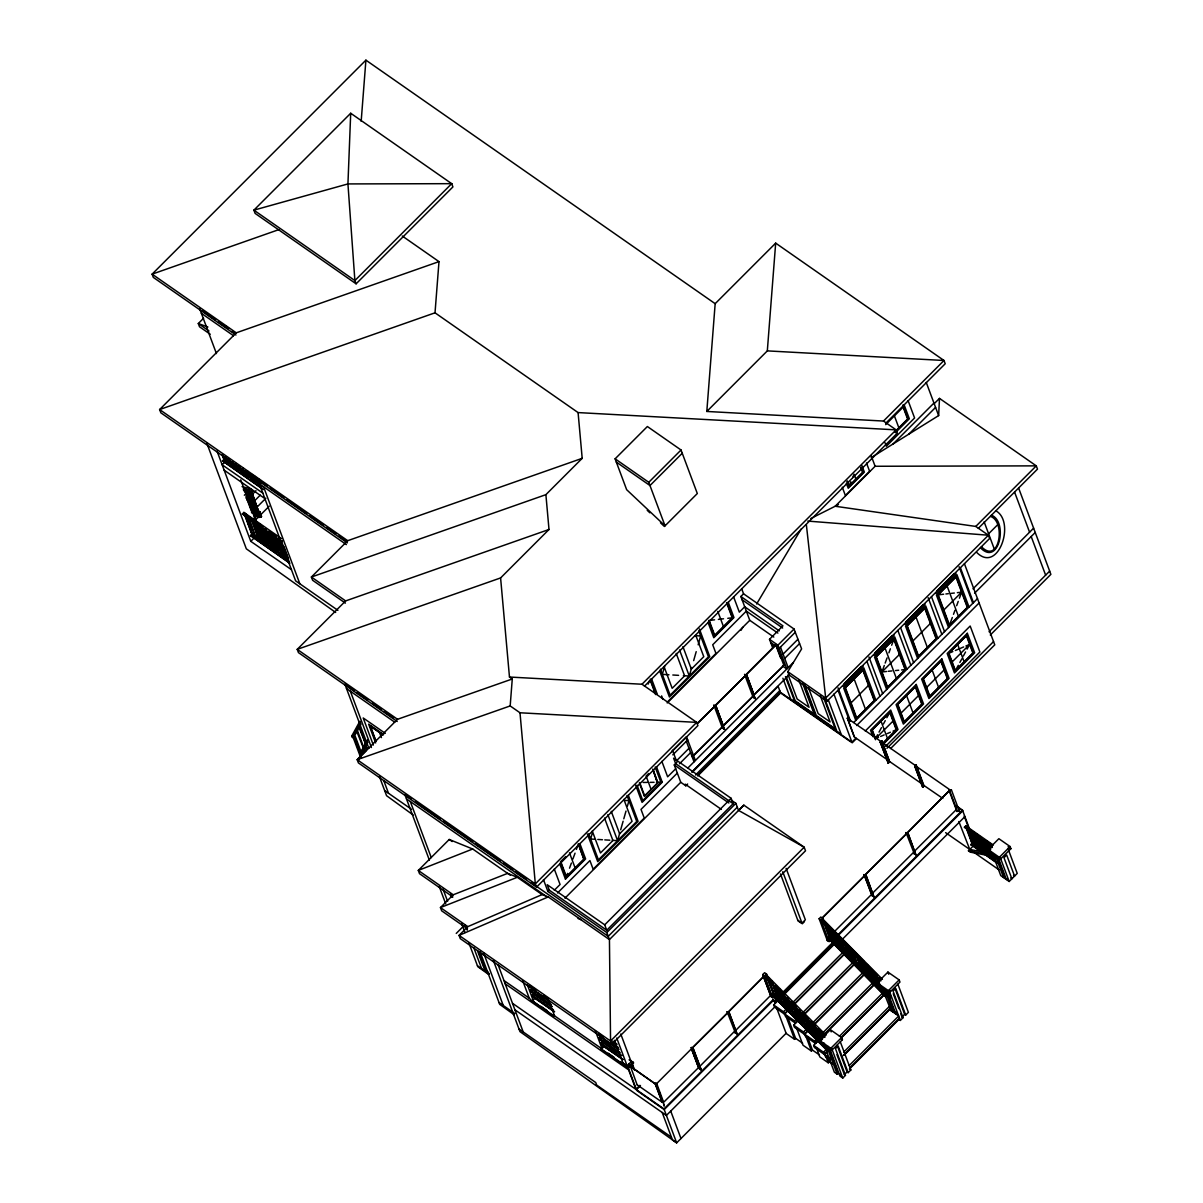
<?xml version="1.0" encoding="UTF-8"?>
<svg xmlns="http://www.w3.org/2000/svg" width="1203" height="1203" viewBox="0 0 1203 1203"><rect width="100%" height="100%" fill="white"/><g stroke="black" fill="none" stroke-linecap="round" stroke-linejoin="round"><path stroke-width="1.5" d="M350.705 113.247L347.938 183.924L354.885 280.57L356.103 283.818L452.914 186.916L451.696 183.668L350.705 113.247L253.893 210.149L255.111 213.397L356.103 283.818M871.198 457.606L938.641 415.591L939.498 398.388L1036.279 465.862L1037.497 469.11L978.31 528.358M361.171 121.353L365.907 60.15L715.168 303.682L706.808 411.456L883.498 421.05L896.115 429.862L897.333 433.11L644.507 686.161M578.087 412.584L582.192 458.328L545.891 494.659L549.004 529.485L500.598 577.936L509.471 677.033L641.981 684.236L896.115 429.862L578.087 412.584L435.02 312.81L438.99 261.622L402.268 236.014M512.267 678.988L397.531 719.289L357.186 759.679L358.404 762.913L536.538 887.137L697.89 725.62L696.687 722.371L519.997 712.777L510.177 705.935L512.267 678.988L509.471 677.033M706.808 411.456L767.319 350.885L775.679 243.126L943.994 360.494L945.212 363.742L886.025 422.99M592.252 833.378L590.643 839.017L594.447 839.243M664.823 665.59L662.342 674.357L668.943 674.763M612.252 840.341L617.59 840.671L619.846 832.732M620.688 829.769L623.124 821.213M623.801 818.807L626.011 811.048M627.425 806.085L628.958 800.657L625.304 800.431M683.379 675.65L689.289 676.011L691.725 667.454M693.665 660.627L696.206 651.65M698.161 644.778L700.657 635.996L695.184 635.635M576.432 849.393L577.756 845.378M648.191 684.071L649.319 680.943M886.536 671.469L881.949 671.936L884.295 665.485M885.182 663.064L887.047 657.936M888.897 652.868L890.37 648.808M891.664 645.229L893.694 639.665M569.515 868.175L571.41 863.047M572.854 859.107L575.049 853.168M949.513 625.139L967.287 607.35L955.964 577.049L938.19 594.838L949.513 625.139L952.325 617.485M953.498 614.297L954.971 610.297M956.671 605.68L958.235 601.41M959.423 598.192L961.618 592.192L957.362 592.673M559.696 863.739L565.44 879.107L567.605 873.378M847.348 480.989L849.168 485.862L850.882 481.756M852.686 477.561L854.07 474.238L855.889 479.125M877.604 734.747L875.528 738.612L872.28 729.95L889.769 712.447L896.235 729.77L882.506 743.514M879.032 732.131L881.468 727.635M883.393 724.056L885.258 720.627M959.874 662.462L961.859 658.808M963.332 656.071L965.543 651.981M967.092 649.124L969.648 644.402L965.919 645.981M361.607 757.649L353.893 737.018L353.336 738.025L351.712 736.086L359.817 721.334M352.118 737.168L352.674 736.161L360.389 756.807M353.637 734.416L355.396 731.198M357.171 727.98L360.705 721.559M358.599 726.266L359.486 725.98L365.968 744.913L359.502 728.672M360.148 723.83L352.93 736.943L351.712 736.086M357.246 730.056L364.073 748.341M359.486 725.98L365.968 744.913M361.05 724.011L354.855 735.259L361.697 753.559L367.877 742.296M367.547 739.845L360.464 752.702L361.697 753.559M361.562 751.634L367.742 740.386M361.892 754.101L367.201 744.446M886.837 717.695L889.769 712.447M955.408 670.552L972.881 653.049L966.415 635.74L948.926 653.229L955.408 670.552L958.325 665.319M740.958 630.357L742.777 627.304M756.627 603.981L801.198 528.944M975.768 526.433L1036.279 465.862L875.107 466.268L835.168 506.252L975.768 526.433L988.4 535.23L989.618 538.478L826.912 701.334L789.033 674.928L787.83 671.68L801.619 648.898L794.055 629.019L743.559 593.801L741.634 588.658M981.392 546.643C999.046 565.124 1006.264 522.012 990.67 516.463M548.342 999.332L554.493 1015.783L553.816 1016.46L532.478 1000.971L535.079 998.084L554.628 1011.708M553.816 1016.46L554.162 1014.926M603.816 1046.008L601.5 1049.708L628.161 1068.294L633.53 1062.911L630.267 1060.038M620.778 1034.039L631.139 1061.738L627.109 1065.783L616.748 1038.069M628.161 1068.294L633.229 1062.099M988.941 853.664L975.167 844.055L968.445 850.792L970.43 852.175L971.768 850.822M365.907 60.15L152.119 274.149L153.322 277.397L235.953 335.005M203.593 318.224L198.3 323.532L199.503 326.765L210.224 334.239M438.99 261.622L236.269 332.825L159.623 409.546L160.841 412.794L347.366 542.869M263.367 489.621L222.54 460.854L224.134 459.26L346.374 544.598M222.69 461.26L224.284 459.666L242.359 472.268M222.54 454.929L225.096 461.787L223.156 455.772M228.029 458.884L222.149 464.779L262.825 493.14M227.021 458.463L228.435 464.117L226.495 458.102M230.344 460.794L231.773 466.433L229.818 460.418M233.683 463.11L235.096 468.764L233.156 462.749M237.006 465.441L238.435 471.08L235.848 463.35M240.344 467.756L241.758 473.411L239.171 465.681M243.036 468.373L245.096 475.726L242.51 467.997M247.006 472.403L248.419 478.057L246.48 472.042M250.329 474.734L251.758 480.373L249.171 472.644M246.63 494.613L245.247 489.05L246.51 492.418M244.735 489.546L245.683 489.155L246.961 492.568M253.668 477.05L255.081 482.689L252.495 474.974M244.344 495.23L250.675 488.884L252.254 489.982L252.66 491.065L245.773 497.967M245.953 496.298L252.254 489.982M256.359 477.666L258.419 485.02L256.48 479.005M251.622 491.215L258.81 512.283L251.126 491.711L252.149 491.576M246.841 499.846L255.983 490.704M261.803 486.388L261.743 487.335M249.833 505.576L260.269 495.125M282.058 540.538L280.961 541.636L242.374 513.937L243.893 512.418L281.562 538.673M246.359 514.929L245.352 515.952L253.036 536.508L246.495 517.155M265.863 498.253L251.502 512.613L258.525 517.501M253.592 513.215L254.615 513.079L253.592 513.215L247.908 497.997M253.547 515.756L258.404 510.884L260.074 512.057L261.277 516.914L258.615 513.079M254.134 515.726L258.119 511.741M248.555 495.756L255.096 515.11L247.412 494.538M258.81 512.283L251.743 492.553M248.961 494.779L255.622 515.47L247.923 494.914M253.998 518.132L260.074 512.057M252.525 520.087L259.698 541.155L253.156 521.801M256.916 515.531L256.901 514.658M254.48 518.207L259.788 512.899L261.277 516.914M255.668 519.756L269.246 506.177M257.653 525.38L266.359 545.801L259.818 526.448M258.179 525.741L266.359 545.801M289.788 563.29L250.465 535.576L252.074 533.982L288.224 559.184M250.63 535.982L252.224 534.388L273.307 549.094M253.036 536.508L245.337 515.079M260.976 527.696L269.698 548.117L262.51 527.049M261.502 528.072L269.698 548.117M291.457 569.696L250.78 541.335L260.194 531.906L257.592 524.974M256.374 538.824L248.66 517.395M264.314 530.027L265.322 529.019M264.84 530.388L273.021 550.448L265.848 529.38M259.698 541.155L252.63 521.44M268.645 531.335L276.344 535.846M268.164 532.703L276.359 552.763L269.818 533.41M256.495 524.117L263.036 543.47L255.968 523.756M270.976 534.673L279.682 555.094L273.141 535.741M271.502 535.034L279.682 555.094M265.833 545.425L258.66 524.373M274.299 536.989L283.021 557.41L275.833 536.343M269.171 547.756L261.983 526.688M277.637 539.32L278.645 538.297M278.164 539.681L286.359 559.741L279.803 540.388M273.021 550.448L265.953 530.718M276.359 552.763L269.292 533.049M279.171 554.718L272.615 535.365M282.494 557.049L275.953 537.696M286.359 559.741L279.276 540.012M582.192 458.328L347.697 540.688L311.397 577.034L312.615 580.282L345.366 603.124M549.004 529.485L345.637 600.914L297.231 649.364L298.449 652.612L397.216 721.484M715.168 303.682L775.679 243.126M615.109 458.824L647.379 426.524L681.033 449.997L697.319 493.531L665.048 525.831L626.643 489.681L615.109 458.824L648.763 482.298L665.048 525.831M358.915 759.785L358.404 758.416L366.464 750.341L365.005 746.416L367.306 744.116M648.763 482.298L681.033 449.997M682.251 453.245L649.981 485.546L616.312 462.072M510.433 875.318L472.704 849.002L449.23 839.483L418.298 870.431L419.516 873.679L452.914 896.972M883.498 421.05L943.994 360.494L767.319 350.885M885.664 424.629L903.137 407.14L907.588 419.035L895.107 431.546M895.062 431.952L908.024 418.975L902.821 405.065M895.468 432.659L909.333 418.779L904.16 404.93M849.168 485.862L862.626 472.403L860.792 467.531M773.815 637.079L749.77 620.312L740.868 596.493L743.559 593.801M893.107 443.952L933.949 403.065M934.656 403.231L939.498 398.388M908.851 434.148L935.573 407.396M543.455 879.604L547.891 891.468L606.808 932.551L609.44 939.588L743.86 805.153L804.175 847.213L805.514 850.792L611.756 1044.264L610.553 1041.016L609.44 939.588L548.222 896.912L542.102 894.581L517.32 877.288L507.621 873.363L453.23 894.791L440.448 907.573L441.666 910.821L467.501 928.836M726.537 602.658L732.206 617.816L714.717 635.304L709.168 620.447L714.597 619.816M667.47 701.935L715.95 653.409L712.717 644.763L746.326 611.109L777.89 633.109M667.199 702.958L749.77 620.312M456.253 933.423L464.99 924.686M542.102 894.581L467.802 926.641L459.065 935.393L460.283 938.641L619.004 1049.347M772.627 647.68L769.499 639.304L782.942 625.846L740.868 596.493M724.401 729.364L722.386 727.965L713.89 705.229L716.116 706.432L724.401 729.364L715.469 705.138L745.259 675.77L715.74 705.319M755.138 698.612L753.108 697.199L744.612 674.477L746.837 675.665L755.138 698.612L746.206 674.372L775.95 644.597L783.905 665.349L753.89 694.928L783.905 665.349M697.439 723.183L714.522 706.537L697.71 723.364M754.161 695.108L746.477 674.552L776.221 644.778M565.711 856.536L560.718 861.528L566.387 876.686L583.861 859.183L578.538 843.694L584.297 859.122L566.147 877.288L560.387 861.874M648.673 773.499L646.101 776.07L651.079 789.363M639.334 782.837L644.402 796.401L657.936 782.852L652.868 769.303L657.5 782.927L644.643 795.8L639.68 782.506M671.59 751.604L686.477 736.687L695.379 760.491M782.612 666.041L786.807 668.973L777.92 645.169L794.055 629.019M672.793 754.852L687.695 739.935L686.281 738.958M795.258 632.267L779.123 648.417L775.514 644.297L780.567 657.815M676.657 760.657L688.973 748.311M783.108 654.101L797.89 639.304M547.891 891.468L549.23 890.13L547.215 884.716L604.718 924.821L606.748 930.235L733.138 803.709L731.123 798.296L673.605 758.206L675.635 763.619L733.138 803.709M687.62 784.01L685.83 785.815L680.763 782.281L674.281 764.958L676.973 762.266M679.5 763.755L690.597 752.642M784.717 658.432L799.514 643.62M554.297 890.265L560.072 884.491L554.297 869.062M565.44 879.107L585.605 858.927L579.861 843.544M656.507 766.822L662.251 782.206L642.086 802.401L635.695 785.303M675.71 768.747L667.635 776.822L661.861 761.394M692.206 756.687L722.206 727.093L693.755 755.574M723.168 725.695L752.943 696.342L723.424 725.875L715.469 705.138M557.5 893.002L589.921 860.566L593.154 869.213L644.252 818.07L641.019 809.408L677.319 773.078M722.386 727.965L724.612 729.153M753.108 697.199L755.334 698.402M687.875 768.01L793.273 662.507M564.944 898.19L680.763 782.281M691.89 771.935L714.747 749.048M716.086 747.71L738.958 724.823M740.296 723.484L763.153 700.597M692.086 771.965L789.033 674.928M692.687 771.875L778.146 686.342L780.627 692.958L850.641 741.785M695.545 774.973L779.77 690.657M697.469 775.273L780.371 692.281L851.904 742.176L855.95 738.131M697.71 775.95L780.627 692.958M529.23 986.746L530.403 985.573M552.192 1006.55L531.155 991.889L530.448 989.994L532.794 987.633M531.155 991.889L532.327 990.701M988.595 533.801L997.678 524.719M554.117 1011.693L533.079 997.031L532.373 995.137L534.718 992.776M843.995 683.921L861.468 666.417M874.867 653.003L892.355 635.5M905.844 622.011L923.318 604.507M936.761 591.049L954.25 573.545M604.718 924.821L731.123 798.296M843.047 686.342L863.213 666.161M873.934 655.424L894.1 635.244M904.897 624.432L925.077 604.252M935.829 593.47L955.994 573.29M606.808 932.551L735.89 803.348L731.364 800.19M737.304 807.138L608.222 936.34L531.185 882.626M739.018 809.995L743.86 805.153M851.062 702.853L868.506 685.394M881.949 671.936L899.438 654.447M912.927 640.943L930.4 623.44M943.844 609.981L961.618 592.192M973.016 588.808L1033.618 528.162M847.243 718.206L880.416 741.108L887.393 759.785L854.22 736.868L847.378 718.071L854.356 736.747M974.625 593.139L1035.227 532.493M905.092 669.59L887.619 687.093L876.295 656.793L893.769 639.289L905.092 669.59L901.618 669.936M853.769 722.447L977.483 598.628M856.656 725.514L979.107 602.959M856.19 738.807L852.16 742.837L833.92 694.071M865.288 731.003L970.174 626.026L979.889 651.996L885.619 746.341M893.002 721.108L875.528 738.612L878.566 737.304M901.077 713.033L918.551 695.545M926.626 687.469L944.099 669.966M952.174 661.891L969.648 644.402M989.077 631.77L1049.678 571.109M880.265 742.191L881.874 740.958L889.664 761.785L888.28 763.168L880.265 742.191L888.28 763.168M880.491 742.341L881.874 740.958M881.604 742.161L914.927 765.168L921.904 783.83L888.581 760.822L881.724 742.025L888.716 760.687M990.295 635.004L1050.881 574.357L1018.64 488.102M882.416 743.98L896.671 729.71L890.009 711.845L871.844 730.01L875.498 739.755M882.867 744.642L897.994 729.499L890.701 710.026L870.536 730.221L872.972 736.702M597.966 1034.67L599.139 1033.497L600.357 1036.73L618.387 1049.317M886.927 748.311L993.543 641.59M619.425 1053.437L599.876 1039.813L599.169 1037.918L600.357 1036.73M599.876 1039.813L601.064 1038.625M622.838 1059.617L601.801 1044.956L601.094 1043.061L603.455 1040.7M601.801 1044.956L623.019 1059.452M601.5 1049.708L602.177 1049.031L595.38 1030.851M888.055 763.018L889.664 761.785M914.791 765.303L921.904 783.83M922.566 787.078L914.776 766.251L916.16 764.867L914.987 766.401L922.776 787.228L924.16 785.845L922.776 787.228M942.821 798.431L923.077 784.882L916.1 766.221L949.287 789.363M627.425 1066.64L629.44 1064.625M630.252 1066.414L655.154 1083.783L662.267 1102.309L637.364 1084.956M512.493 1003.302L635.921 1089.362L639.951 1085.332M797.784 920.22L801.98 923.152L805.348 919.784L786.13 868.386M640.477 1085.692L636.447 1089.738L663.981 1108.925L676.657 1142.85L786.115 1033.287M802.236 923.829L804.476 921.588M770.958 996.49L773.048 997.663L770.958 996.49L762.762 974.565L764.612 972.716L766.537 974.069L774.732 995.979M827.423 940.896L819.138 918.716L820.807 917.032L822.747 918.37L821.063 920.054L829.108 941.558L830.777 939.889M655.154 1083.783L630.387 1066.279M699.454 1068.986L691.409 1047.482L693.349 1048.821L701.138 1069.647L699.199 1068.309L691.409 1047.482M727.138 1011.723L729.274 1012.851L727.138 1011.723L735.394 1033.016M872.37 895.904L864.115 874.611L866.265 875.739L873.844 896.791L865.664 874.431L906.506 833.784L865.664 874.431M906.085 832.596L908.235 833.739L906.085 832.596L914.34 853.904M656.658 1083.647L691.484 1048.775L698.597 1067.542L663.635 1102.309L656.793 1083.738M692.748 1047.512L727.559 1012.911L692.748 1047.512L701.379 1070.324M736.853 1033.903L728.687 1011.543L763.514 976.686L728.823 1011.648L737.063 1033.693L734.928 1032.55L737.063 1033.693M826.611 926.896L830.912 940.25L822.506 917.633L864.536 875.799L871.513 894.461L829.619 936.4M949.528 790.491L907.648 832.416L915.814 854.777L907.769 832.521L949.528 790.491L956.656 809.258L914.626 851.077M822.641 917.739L864.536 875.799M772.882 997.828L764.687 975.919L766.537 974.069M767.243 977.603L768.371 977.723L774.672 996.4L767.243 977.603L774.672 996.4M824.235 921.393L824.356 922.521M778.627 1000.4L771.709 981.092L778.627 1000.4L774.191 986.686M828.145 925.438L828.311 926.521M775.168 985.603L776.296 985.723L782.582 1004.4L775.168 985.603L776.296 985.723M832.16 929.393L832.281 930.536M735.8 1030.309L770.627 995.437L763.514 976.686M872.641 893.107L913.483 852.446M771.664 994.565L773.228 993.016L821.243 1041.542M885.393 996.49L828.055 938.129L829.393 936.791L884.626 992.61M826.626 1050.099L772.115 995.001L773.469 993.663M828.296 938.776L829.393 936.791M699.199 1068.309L700.928 1069.858M836.115 933.393L842.822 952.355L836.16 935.558M774.04 995.768L775.168 995.889M830.912 940.25L825.378 924.656M779.755 990.219L779.634 989.092L786.551 1008.4L780.266 989.723M836.175 934.581L836.732 934.024L843.333 951.859L837.273 936.671M663.981 1108.925L773.093 999.708L775.303 1002.851L835.559 942.535L833.348 939.393L962.49 810.145L956.385 805.89M774.506 1000.685L834.762 940.37M783.078 993.603L784.206 993.723L783.078 993.603L790.506 1012.4L786.07 998.685M777.995 999.768L771.709 981.092M840.641 938.069L840.025 937.438M830.566 930.896L834.882 944.28L829.95 930.265M835.95 942.626L845.769 949.468L846.581 951.633L784.296 1013.964L774.476 1007.122L773.679 1004.956L781.634 996.986M785.619 993.001L834.626 943.949M773.845 1007.888L666.402 1115.422L514.914 1009.798M837.138 944.52L964.911 816.626L964.22 816.145L975.874 847.273L970.911 832.145M787.048 997.603L788.176 997.723L787.048 997.603L794.461 1016.4L789.409 1001.031M846.416 946.941L850.777 960.43L844.025 941.393M781.965 1003.768L776.897 988.4M833.935 933.302L838.852 948.325L832.1 929.438M843.468 941.949L844.596 942.069M992.37 847.483L964.415 827.198L965.768 825.844L993.302 845.047M786.551 1008.4L780.867 992.385M848.115 946.535L854.747 964.475L847.935 945.438M791.619 1002.234L791.499 1001.091L798.416 1020.4L791.619 1003.257M784.296 1013.964L783.499 1011.798L845.769 949.468M850.551 957.648L854.762 960.58L855.574 962.746L795.303 1023.061L785.499 1016.219L784.687 1014.054L844.942 953.738M794.957 1005.603L796.085 1005.723L794.957 1005.603L802.371 1024.415L797.318 1009.031M852.07 950.535L858.716 968.505L851.95 949.393M785.499 1016.219L786.04 1016.61M789.875 1011.768L783.589 993.092M842.461 942.926L846.807 956.4L841.829 942.295M972.58 832.115L978.671 849.228L973.107 832.491M798.912 1009.603L800.04 1009.738L798.912 1009.603L806.341 1028.415L801.288 1013.031M793.83 1015.768L788.16 998.746M975.392 834.07L980.956 850.807L981.979 850.671L975.392 834.07L981.979 850.671M850.145 959.799L843.98 941.438M975.919 834.446L981.483 851.183M795.303 1023.061L794.506 1020.896L854.762 960.58M997.107 863.183L970.896 844.506L972.235 843.168L987.543 853.829M971.092 845.047L972.445 843.709M859.814 957.453L866.656 976.58L861.664 961.347M797.8 1019.768L792.732 1004.4M803.499 1014.234L803.378 1013.106L810.296 1032.415L804.01 1013.738M968.099 830.19L973.062 845.303L968.189 831.453M854.747 964.475L849.153 948.701M793.679 1025.167L855.95 962.836L865.769 969.678L866.581 971.844L804.296 1034.174L794.491 1027.332L793.679 1025.167L803.499 1032.024L804.296 1034.174M981.001 837.98L985.964 853.107M975.874 847.273L969.783 830.16M801.754 1023.768L796.085 1006.746M863.769 961.453L870.626 980.61L863.829 961.408M858.716 968.505L853.107 952.701M978.144 848.852L973.197 833.739M868.461 968.22L874.611 984.655L867.228 965.949L867.829 965.362L874.521 983.468M805.709 1027.768L800.04 1010.746M989.422 843.859L990.731 849.228M776.506 1007.573L786.176 1033.452L794.597 1039.332L795.604 1038.324L787.469 1016.55M862.055 971.904L855.859 953.438L862.686 972.535L856.581 956.22M868.401 966.039L867.228 965.949M803.499 1032.024L865.769 969.678M988.114 849.468L998.866 838.702L1010.084 846.536L1010.896 848.701L1000.144 859.468L988.911 851.634L988.114 849.468L999.332 857.303L1000.144 859.468M821.86 1036.73L815.318 1043.287L805.499 1036.43L804.687 1034.264L812.972 1025.979M815.619 1023.332L863.288 975.618M872.431 972.235L878.581 988.686L871.694 969.453M810.296 1032.415L804.612 1016.4M866.656 976.58L860.431 959.077M872.37 970.039L871.243 969.904M987.588 854.581L986.565 854.716M989.377 856.686L990.4 856.536L989.377 856.686L983.302 840.446M809.814 1022.685L814.251 1036.415L808.581 1020.4M870.626 980.61L865.002 964.731M880.581 985.618L882.551 992.731L876.325 974.039L879.348 982.325M992.174 858.641L993.212 858.491L992.174 858.641L986.099 842.401M880.175 980.069L875.619 976.881L874.265 978.234L868.927 976.971M815.318 1043.287L814.506 1041.121L874.761 980.806L864.942 973.949M993.693 856.085L995.513 860.957L993.663 855.213M999.332 857.303L1010.084 846.536M999.498 857.423L998.49 858.431L1006.37 879.528L1007.377 878.506M812.04 1023.888L818.22 1040.415L813.153 1026.054M824.476 1034.099L874.265 984.28M824.25 1052.069L825.649 1053.046L824.311 1054.399L814.491 1047.557L813.679 1045.392L822.566 1036.49M825.183 1033.858L873.604 985.407M819.604 1040.475L830.371 1029.708L841.589 1037.527L842.401 1039.693L831.634 1050.46L820.416 1042.64L819.604 1040.475L830.822 1048.294L831.634 1050.46M887.934 972.084L877.167 982.851L888.4 990.67L889.197 992.836L899.964 982.069L899.152 979.904L887.934 972.084L888.746 974.25M796.476 1027.738L803.002 1045.196L811.423 1051.061L812.431 1050.054L807.454 1036.745M822.672 1043.903L821.544 1043.768L816.491 1028.4M824.281 1043.452L826.13 1048.415L826.01 1047.272M824.311 1054.399L823.499 1052.234L827.469 1048.249M839.393 1036.324L883.122 992.55M841.544 1037.136L883.934 994.716M830.822 1048.294L841.589 1037.527M888.4 990.67L899.152 979.904M830.055 1059.828L825.499 1056.655L824.687 1054.49L827.664 1051.497M840.28 1041.768L850.837 1069.978L848.145 1072.67L838.175 1045.993L835.483 1048.685L845.453 1075.362L842.762 1078.053L839.965 1076.099L829.98 1049.422L831.002 1048.415M840.912 1038.249L884.942 994.174M886.4 990.55L894.085 1011.091L896.882 1013.046L895.874 1014.069L887.558 991.798L888.566 990.791M992.31 853.002L1000.761 875.604L1009.182 881.483L1017.242 873.408L1008.144 849.062M816.401 1047.738L819.845 1056.926L828.25 1062.805L829.273 1061.798L827.453 1056.926M843.784 1052.039L889.378 1006.4L881.348 986.28M843.303 1055.497L890.19 1008.565L889.498 1008.069L890.265 1010.144M843.98 1055.302L889.558 1009.663L898.686 1016.024L849.183 1065.572M894.085 1011.091L893.077 1012.114L884.746 989.843L887.558 991.798M823.814 1044.024L834.356 1072.189L837.153 1074.144L838.16 1073.136L828.19 1046.46M849.995 1067.738L899.498 1018.189M845.453 1075.362L844.401 1074.625L847.092 1071.933L837.123 1045.272M850.837 1069.978L849.423 1069.001L898.927 1019.452L900.34 1020.43L903.017 1017.738L901.964 1017.001L904.656 1014.309L894.686 987.648M904.656 1014.309L905.709 1015.046L908.4 1012.355L897.874 984.204M890.626 748.522L994.761 644.838L964.46 563.801M765.529 977.528L824.22 1037.347M855.408 953.904L856.536 954.024M875.694 973.407L875.769 974.58M810.807 518.508L838.461 504.583M548.222 896.912L459.065 935.393L610.553 1041.016L804.175 847.213L738.522 810.386L735.89 803.348M948.926 653.229L952.836 651.575M955.393 650.477L958.28 649.244M960.445 648.327L963.663 646.943M880.626 736.431L884.19 734.913M887.167 733.635L890.4 732.266M893.017 731.138L896.235 729.77M472.704 849.002L418.298 870.431L453.23 894.791M517.32 877.288L440.448 907.573L467.802 926.641M279.036 229.562L152.119 274.149L236.269 332.825M435.02 312.81L159.623 409.546L347.697 540.688M545.891 494.659L311.397 577.034L345.637 600.914M500.598 577.936L297.231 649.364L397.531 719.289M510.177 705.935L357.186 759.679L535.32 883.889L536.538 887.137M655.695 1083.121L664.282 1105.828M656.101 1084.715L659.71 1093.587M663.785 1103.873L663.981 1105.918M718.371 619.395L723.544 618.793M727.785 618.312L732.206 617.816M938.19 594.838L943.633 594.222M945.904 593.966L948.34 593.696M951.302 593.365L954.34 593.019M888.25 671.289L891.904 670.928M895.498 670.552L898.686 670.236M643.169 782.461L647.394 782.401M650.146 782.371L654.071 782.311M656.432 782.281L662.251 782.206M951.362 789.754L948.851 789.8L951.362 789.754L959.468 811.529M956.896 811.303L959.408 811.273M672.823 675.003L678.582 675.349M597.816 839.453L602.462 839.739M604.793 839.889L609.861 840.19M807.799 521.094L988.4 535.23L825.694 698.086L826.912 701.334M945.603 832.641L969.783 849.438L993.001 853.844M968.445 850.792L993.437 855.528M970.43 852.175L993.828 856.611M864.927 974.355L875.619 976.881M869.303 978.039L875.198 979.437L874.265 978.234L878.837 981.422M242.074 486.629L250.675 488.899M244.164 488.884L249.337 490.238L249.743 491.32M243.352 489.816L250.149 491.606M207.893 327.021L198.3 323.532L209.006 330.99M578.026 918.49L580.763 919.603M995.648 510.704C1016.054 521.425 998.295 574.568 976.535 552.252M991.437 515.185C1008.385 521.561 999.001 567.049 980.43 547.756M742.071 599.741L782.657 628.041M779.273 630.883L744.702 606.778L739.334 612.162L733.559 596.733M769.499 639.304L777.92 645.169M770.717 642.552L776.326 646.462M787.83 671.68L825.694 698.086L806.356 524.688M956.641 806.566L962.746 810.822L833.604 940.069L835.002 941.047L774.747 1001.362L773.349 1000.385L664.221 1109.602L636.703 1090.414L627.951 1067.016M924.205 786.371L916.16 764.867M1008.084 846.732L1010.896 848.701M958.836 821.529L969.783 849.438M970.761 830.13L979.934 836.536M984.535 839.739L992.174 845.062M964.415 827.198L991.964 846.401M744.612 674.477L746.627 675.875M990.595 855.965L995.182 859.168M981.618 850.1L984.686 852.235M970.896 844.506L996.896 862.641M1013.512 875.363L1014.565 876.1L1006.67 855.002L1003.979 857.694L1011.873 878.791L1010.821 878.055M225.653 326.254L228.69 328.374M202.57 310.96L215.487 319.968M218.495 322.058L227.517 328.344M232.029 331.487L234.826 333.457M201.382 313.321L233.517 335.727M973.272 851.874L998.926 869.754M713.89 705.229L715.905 706.642M916.024 854.566L913.874 853.438L915.814 854.777M641.981 684.236L696.687 722.371L535.32 883.889L519.997 712.777M864.115 874.611L866.055 875.949M874.055 896.581L871.904 895.438L873.844 896.791M674.281 764.958L728.883 803.018M266.946 485.997L257.773 479.606L295.622 580.854L337.908 610.342M269.998 488.132L283.758 497.726M286.81 499.862L306.69 513.711M309.742 515.846L323.502 525.44M326.554 527.576L335.727 533.967M338.795 536.102L346.434 541.425M246.886 475.426L255.923 481.726M225.081 460.914L223.683 456.148M222.54 460.854L261.713 488.162M721.379 809.393L685.229 784.191L685.83 785.815M224.179 470.178L264.855 498.553M251.487 490.253L252.66 491.065M258.555 511.29L260.224 512.463M260.059 515.305L261.728 516.463M249.171 516.899L243.893 512.418M249.698 517.26L252.495 519.215M253.021 519.576L255.833 521.546M256.359 521.907L262.495 526.177M242.374 513.937L281.998 541.5M819.138 918.716L821.063 920.054M277.833 552.237L286.87 558.538M834.16 941.558L835.559 942.535M250.465 535.576L289.637 562.884M827.168 940.22L829.108 941.558M800.837 922.851L798.025 920.896L780.476 873.949M874.671 979.317L879.243 982.505M889.152 990.52L890.551 991.498M878.761 985.016L881.558 986.971M877.979 985.016L889.197 992.836M762.762 974.565L764.687 975.919M353.998 690.567L344.885 684.206L368.87 748.356M357.035 692.687L367.682 700.101M372.238 703.289L381.351 709.65M384.389 711.755L393.516 718.116M346.509 688.537L394.749 722.191M840.987 1038.715L842.401 1039.693M775.303 1002.851L773.093 999.708M385.291 733.364L363.201 717.965L373.336 745.063M773.679 1004.956L783.499 1011.798M784.687 1014.054L794.506 1020.896M383.652 734.627L368.629 724.146L375.652 742.943M383.095 734.822L369.983 725.695L375.742 741.108M382.584 734.687L370.434 726.206L376.103 741.349M829.98 1049.422L827.183 1047.467L837.153 1074.144M804.687 1034.264L814.506 1041.121M813.679 1045.392L823.499 1052.234M824.687 1054.49L830.762 1058.715M847.092 1071.933L848.145 1072.67M795.604 1038.324L802.612 1043.212M812.431 1050.054L819.454 1054.941M829.273 1061.798L832.311 1063.918M366.313 744.266L358.96 725.62M838.16 1073.136L840.972 1075.091M365.005 746.416L367.983 748.507M363.727 748.988L356.359 730.326M549.23 890.13L606.748 930.235M410.99 798.822L404.84 794.521L429.366 860.115M415.621 802.04L440.268 819.228M443.351 821.378L472.629 841.799M475.711 843.95L500.358 861.137M503.44 863.288L512.689 869.724M515.771 871.874L526.553 879.393M406.449 798.852L545.696 895.949M734.401 1031.482L699.86 1066.279M384.659 790.582L411.486 809.288M449.23 839.483L452.193 841.544M691.199 1047.693L693.139 1049.031M698.597 1067.542L691.484 1048.775M612.568 1041.061L617.079 1044.204M613.455 1042.084L616.462 1044.174M531.531 986.941L536.042 990.084M543.545 995.332L548.057 998.475M598.748 1033.828L603.259 1036.971M610.778 1042.204L618.297 1047.452M482.102 954.265L477.591 951.122L484.884 970.595L489.38 973.738M531.621 988.806L549.651 1001.392M481.726 954.596L478.959 952.656L485.636 970.52L488.403 972.445M538.342 994.896L542.854 998.039M605.56 1041.768L610.071 1044.926M530.448 989.994L551.485 1004.655M599.169 1037.918L620.207 1052.58M629.094 1059.813L633.53 1062.911M631.139 1061.738L632.537 1062.715M533.546 993.949L551.576 1006.535M602.267 1041.873L621.816 1055.497M632.868 1063.587L631.981 1062.971L634.598 1069.963M610.492 1049.016L615.004 1052.159M532.373 995.137L553.41 1009.798M601.094 1043.061L620.628 1056.685M629.064 1063.602L630.462 1064.58M622.898 1062.85L628.507 1066.76M503.997 980.565L529.245 998.174L532.779 1001.783L533.44 1001.107L527.305 984.671M540.959 1006.355L546.974 1010.55M554.493 1015.783L602.177 1049.031M608.192 1053.226L614.207 1057.422M620.207 1061.617L626.026 1065.663M532.478 1000.971L553.515 1015.648M627.846 1067.482L601.199 1048.896L603.891 1046.204L604.192 1047.016M505.2 983.813L628.643 1069.888L635.921 1089.362M477.441 965.783L489.185 973.979M499.034 1002.535L514.809 1013.543M518.989 1029.016L595.741 1082.535L596.703 1085.091L671.439 1137.196M974.385 843.348L988.896 853.529M991.964 855.694L995.031 857.844M488.328 974.235L477.771 966.656L468.929 943.002M514.267 1014.806L499.711 1004.37L480.027 951.693M335.667 612.462L246.329 548.824L206.931 443.486M413.351 815.138L386.569 795.694L379.396 776.506M647.229 510.313L649.876 512.809M660.462 522.779L664.432 526.508M882.446 979.362L822.747 919.017L821.408 920.355L881.107 980.701M863.543 961.167L823.303 920.506L822.566 918.536M866.145 963.798L877.814 975.603M880.37 980.881L821.965 921.859L821.228 919.889M829.634 937.438L832.22 940.039M834.807 942.656L843.844 951.799M850.295 958.325L859.348 967.468M865.799 973.994L870.972 979.212M877.423 985.738L883.889 992.264M828.055 938.129L885.919 996.625M766.371 974.851L826.085 1035.227M766.597 976.4L770.552 980.4M777.123 987.046L783.694 993.693M791.589 1001.663L795.529 1005.648M806.055 1016.279L808.687 1018.941M819.213 1029.573L821.844 1032.234M824.747 1036.565L765.033 976.204L766.311 974.686L766.867 976.174M765.273 976.836L824.972 1037.166M823.844 1044.174L826.431 1046.79M777.364 997.588L787.739 1008.084M792.927 1013.332L802.01 1022.52M807.213 1027.768L820.19 1040.881M827.679 1050.76L772.115 995.001M862.566 971.392L863.198 972.039L858.31 958.971M883.047 992.219L880.581 986.64M882.551 992.731L875.754 975.603M818.085 1039.272L818.717 1039.903L813.153 1025.031M798.296 1019.272L798.927 1019.903L792.13 1001.723M1014.595 492.132L1029.573 532.192M1031.197 536.523L1045.633 575.154M984.129 521.831L994.355 549.2M926.265 382.479L938.641 415.591M908.145 400.734L914.581 417.982L886.355 446.253L885.062 442.794M960.43 567.831L973.453 602.673M959.107 566.763L972.776 603.335M969.032 607.079L956.896 574.613L936.43 595.094L948.581 627.56M894.4 415.892L898.852 427.787M947.077 585.936L958.4 616.237M957.678 644.492L964.144 661.8M931.513 596.778L944.535 631.605M928.175 597.726L941.844 634.297M871.318 456.117L875.107 466.268M937.814 638.327L925.678 605.861L905.513 626.056L917.648 658.522M866.491 462.975L869.619 471.35L845.408 495.576L842.28 487.2M861.874 465.471L864.371 472.132L848.235 488.283L846.371 483.29M861.183 467.32L863.062 472.328L848.942 486.463L847.062 481.456M915.904 616.778L927.333 647.349M932.13 670.056L938.596 687.379M1000.084 857.137L1009.182 881.483M997.347 857.228L1004.58 876.551L1003.573 877.558L995.678 856.476M989.437 844.732L990.655 847.98M993.167 855.724L994.986 860.596M987.137 842.265L990.776 852.01M991.994 855.258L993.212 858.491M986.61 841.905L990.866 853.258M986.625 842.777L992.701 859.002M989.182 853.288L984.325 840.311L989.889 857.047M983.798 839.935L988.655 852.927M981.528 838.356L986.986 852.957M981.603 839.604L987.061 854.22M981.016 838.852L986.49 853.468M900.596 627.725L913.618 662.567M979.332 838.025L984.791 852.626M978.189 836.025L984.265 852.265M978.219 836.897L984.28 853.138M977.693 836.536L983.753 852.762M897.859 630.462L910.882 665.289M972.61 832.987L978.671 849.228M962.49 810.145L969.453 828.762M969.272 830.671L975.347 846.897M965.768 825.844L966.159 826.927M967.001 829.078L973.062 845.303M906.851 669.334L894.716 636.868L874.536 657.049L886.671 689.514M966.475 828.717L972.535 844.942M948.851 789.8L956.956 811.559M906.581 695.635L913.047 712.943M885.032 648.041L896.355 678.342M916.235 766.085L923.212 784.747M868.972 656.988L882.641 693.56M866.927 661.409L879.949 696.251M875.919 700.281L863.784 667.815L843.649 687.966L855.799 720.432M881.032 721.198L887.498 738.522M881.649 740.807L889.694 762.311M854.13 678.973L865.453 709.274M838.085 687.89L850.461 720.988M838.07 690.311L849.138 719.92M828.19 699.544L841.183 734.296L790.687 699.078L782.897 678.236M824.927 699.108L836.581 730.281L794.491 700.928L785.424 676.688M823.529 697.484L835.213 728.732L816.281 715.529L804.596 684.281M820.386 695.981L830.1 721.95L818.175 713.65L808.461 687.665M803.875 684.432L815.529 715.605M802.491 682.808L814.175 714.056L795.243 700.853L786.16 676.552M798.702 679.575L809.048 707.289L797.138 698.973L788.07 674.733M780.476 647.064L788.16 667.635M772.115 643.53L773.424 647.049M905.709 1015.046L895.739 988.37L893.047 991.061L903.017 1017.738M893.243 993.663L898.852 1008.67M900.731 1013.678L901.964 1017.001M889.784 992.219L900.34 1020.43M889.197 992.505L891.122 997.648M882.807 987.858L884.656 992.821M889.378 1006.4L890.972 1010.64M876.882 976.746L878.731 981.693M873.543 973.377L879.077 988.189M872.31 971.092L878.461 987.543M874.761 980.806L875.573 982.971M870.235 970.971L875.152 984.099M863.874 963.588L870.01 979.979M728.206 602.162L733.95 617.545L713.785 637.74L708.026 622.357M727.514 604.041L732.642 617.74L714.492 635.921L708.717 620.492M859.919 959.588L866.04 975.934M851.995 951.573L858.085 967.874M848.04 947.573L854.115 963.829M844.701 944.205L850.777 960.43M717.8 611.41L723.454 626.552M840.747 940.205L846.807 956.4M840.115 939.558L846.175 955.753M832.822 932.19L838.852 948.325M832.205 931.558L838.235 947.678M828.867 928.19L834.882 944.28M828.235 927.558L834.265 943.648M824.281 923.543L830.281 939.618M699.394 628.928L709.755 656.627L669.424 697.003L659.71 671.033M698.717 630.793L708.447 656.838L670.131 695.184L660.387 669.154M695.92 635.68L703.77 656.673L691.334 669.124L682.928 646.628M782.762 871.739L801.98 923.152M830.371 1029.708L831.168 1031.873M836.927 1054.625L844.401 1074.625M831.574 1048.129L842.762 1078.053M679.545 649.966L689.289 676.011M821.694 1034.685L822.927 1037.994M820.446 1032.415L822.296 1037.362M820.566 1033.542L822.431 1038.505M819.333 1031.257L822.416 1039.512M823.649 1042.821L825.499 1047.783M817.123 1029.046L821.438 1040.61M676.206 653.394L684.612 675.86L672.176 688.311L664.327 667.334M816.611 1029.542L822.175 1044.415M815.363 1027.257L821.544 1043.768M825.017 1054.144L828.25 1062.805M812.025 1024.911L817.589 1039.768M808.702 1021.542L814.251 1036.415M807.454 1019.257L813.634 1035.768M815.258 1040.956L816.025 1043.031M803.499 1015.257L809.664 1031.768M800.16 1011.888L806.341 1028.415M796.206 1007.888L802.371 1024.415M805.018 1033.933L811.423 1051.061M788.281 999.888L794.461 1016.4M784.326 995.889L790.506 1012.4M692.056 754.386L693.981 759.514M686.342 741.289L694.041 761.845M779.755 991.242L785.92 1007.753M776.401 987.889L782.582 1004.4M785.018 1013.723L794.597 1039.332M661.62 695.905L662.913 699.364M651.56 678.883L657.304 694.266M650.221 679.033L655.996 694.462M650.522 681.063L655.56 694.522M672.537 750.401L676.342 760.567M655.184 766.988L660.943 782.401L642.793 800.566L637.034 785.153M628.357 795.318L638.071 821.288L597.726 861.664L587.365 833.965M627.019 795.454L636.748 821.484L598.432 859.844L588.703 833.814M623.876 799.394L632.071 821.333L619.635 833.784L611.244 811.318M607.861 814.626L617.59 840.671M604.523 818.055L612.913 840.521L600.477 852.972L592.282 831.032M578.192 844.04L583.861 859.183M670.733 1111.091L680.988 1138.519M569.455 852.777L575.124 867.934M655.274 1083.647L662.267 1102.309M662.191 1112.489L672.447 1139.918L676.657 1142.85L519.967 1031.618L493.425 960.641M632.116 1064.354L634.071 1069.602M631.019 1067.978L637.229 1085.076M614.477 1040.339L623.214 1063.708M522.764 980.866L529.245 998.174M498.162 964.986L523.2 1031.948M483.576 952.881L503.245 1005.467M465.922 926.656L467.23 930.16M473.787 947.678L481.651 968.716M450.569 893.919L451.877 897.423M461.711 923.709L464.99 932.475M410.313 801.544L431.26 857.559M443.035 889.062L447.621 901.318M439.17 886.37L445.727 903.874M379.546 732.567L381.441 737.604M350.359 691.229L371.411 747.529M383.907 780.958L388.509 793.273M199.758 308.991L216.435 353.577M263.592 486.869L299.833 583.786M258.54 478.779L260.465 483.922M283.923 546.643L288.404 558.628M258.66 480.117L260.585 485.26M281.472 541.124L289.156 561.696M354.253 736.071L358.599 747.71M255.216 476.448L258.419 485.02M255.322 477.802L257.893 484.659M278.134 538.809L285.833 559.365M252.525 475.847L255.081 482.689M275.337 536.854L283.021 557.41M251.352 473.756L254.555 482.328M249.186 473.516L251.758 480.373M248.029 471.441L251.232 480.012M246.495 472.914L248.419 478.057M245.337 470.824L247.893 477.681M268.149 531.846L275.833 552.403M242.525 468.869L245.096 475.726M251.517 493.696L260.224 516.989M241.998 468.508L244.57 475.365M251.232 493.065L258.284 511.907M264.81 529.515L272.495 550.072M251.156 493.771L257.081 509.591M250.389 492.538L259.728 517.485M249.998 492.508L259.201 517.125M247.968 489.756L256.795 513.35M239.202 466.553L241.758 473.411M238.675 466.178L241.232 473.035M249.412 494.644L256.269 512.989M247.472 490.268L256.284 513.846M248.916 495.155L255.773 513.501M235.863 464.223L238.435 471.08M235.337 463.862L237.908 470.719M245.171 489.666L246.45 493.08M247.728 496.493L254.119 513.576M240.72 479.847L256.299 521.5M243.382 488.553L244.615 491.877M247.111 498.538L251.472 510.192M246.886 498.989L251.487 511.29M232.54 461.907L235.096 468.764M255.983 524.628L263.036 543.47M232.014 461.531L234.57 468.388M254.825 522.553L262.51 543.109M229.202 459.576L231.773 466.433M228.675 459.215L231.247 466.072M251.487 520.222L259.171 540.794M225.878 457.26L228.435 464.117M225.352 456.899L227.908 463.741M248.164 517.907L255.848 538.463M222.014 454.569L224.585 461.426M244.826 515.576L252.51 536.147M217.036 451.11L250.78 541.335M652.868 769.303L657.5 782.927M655.996 1083.031L656.402 1084.64M451.696 183.668L354.885 280.57L253.893 210.149L347.938 183.924L451.696 183.668M863.077 669.635L844.972 687.77L856.491 718.612L874.611 700.492L863.077 669.635M894.009 638.688L875.844 656.853L887.378 687.695L905.543 669.53L894.009 638.688M924.972 607.695L906.821 625.861L918.355 656.703L936.505 638.537L924.972 607.695M956.19 576.432L937.754 594.899L949.272 625.74L967.723 607.274L956.19 576.432M862.837 670.251L845.408 687.71L856.731 718.011L874.175 700.552L862.837 670.251M924.731 608.297L907.257 625.786L918.581 656.101L936.069 638.598L924.731 608.297M916.25 684.447L896.085 704.642L903.363 724.116L923.543 703.935L916.25 684.447M941.799 658.883L921.633 679.063L928.911 698.552L949.092 678.357L941.799 658.883M967.347 633.304L947.182 653.5L954.46 672.973L974.641 652.793L967.347 633.304M915.543 686.281L897.393 704.447L904.07 722.296L922.22 704.131L915.543 686.281M941.092 660.703L922.942 678.868L929.618 696.732L947.769 678.552L941.092 660.703M966.641 635.124L948.49 653.304L955.167 671.154L973.317 652.988L966.641 635.124M915.318 686.883L897.829 704.372L904.31 721.695L921.784 704.191L915.318 686.883M940.866 661.304L923.378 678.808L929.859 696.116L947.332 678.627L940.866 661.304M807.333 1017.106L807.454 1018.234L807.333 1017.106M811.303 1021.106L811.423 1022.234L811.303 1021.106M815.258 1025.106L815.378 1026.234L815.258 1025.106M819.213 1029.106L819.333 1030.234L819.213 1029.106M823.168 1033.106L823.288 1034.249L823.168 1033.106M879.604 977.453L879.724 978.58L879.664 977.407M959.152 810.596L956.641 810.627L959.152 810.596"/></g></svg>
